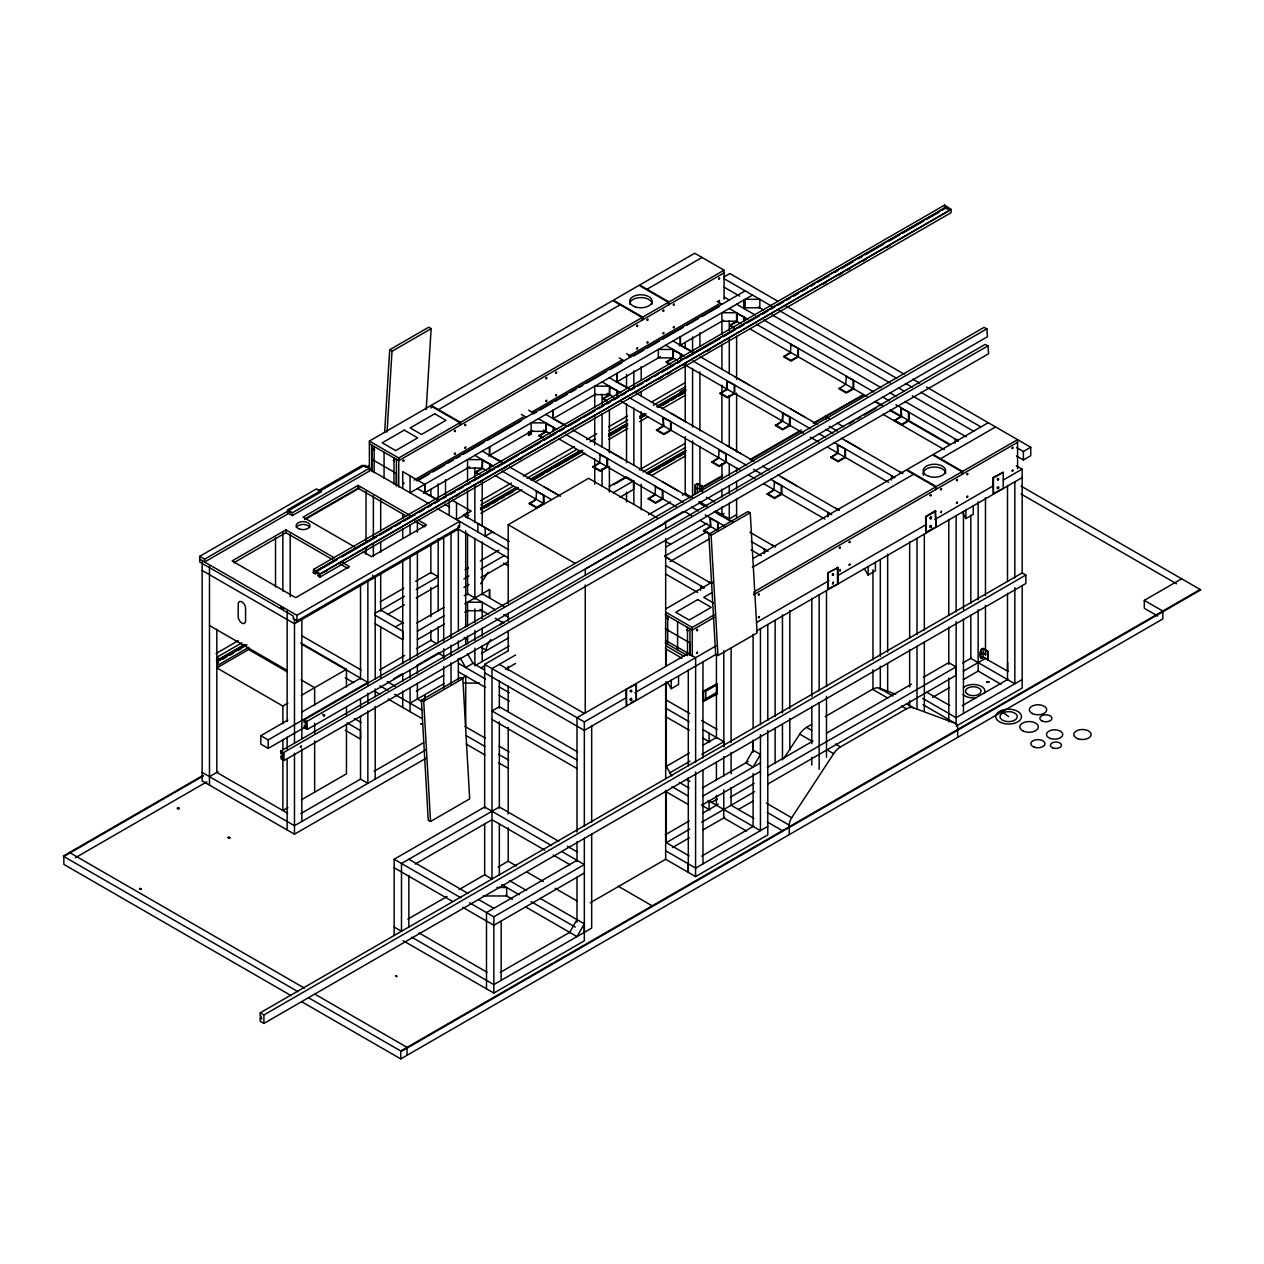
<?xml version="1.0" encoding="UTF-8"?>
<svg xmlns="http://www.w3.org/2000/svg" width="1264" height="1264" viewBox="0 0 1264 1264"><rect width="100%" height="100%" fill="white"/><g stroke="black" fill="none" stroke-linecap="round" stroke-linejoin="round"><path stroke-width="1.5" d="M202.145 561.99L202.145 780.883L294.48 834.193L425.936 758.305M369.388 470.097L369.388 441.073L430.55 405.76L459.891 422.713L459.891 425.383M371.711 471.425L371.711 445.07M374.144 446.492L374.144 472.815M384.066 478.345L384.066 452.212M393.989 457.947L393.989 484.27M394.163 935.518L394.163 859.251L484.665 807.001L551.499 845.6M396.438 485.834L396.438 473.479L371.711 459.195M459.891 422.713L398.745 458.01L398.745 487.051M402.726 691.124L402.726 707.445M402.726 681.328L402.726 673.491M402.726 663.679L402.726 559.762M402.726 538.195L402.726 528.399M402.726 518.588L402.726 514.669M410.057 475.849L410.057 492.786L752.507 295.081M424.736 699.814L424.736 694.742L424.736 698.123M424.736 484.317L424.736 492.786L424.736 484.317L402.726 471.598L402.726 488.552M431.15 408.082L431.15 405.412L612.771 300.548L642.128 317.501L642.128 320.171M449.194 515.38L449.194 500.323M456.525 502.677L456.525 519.615L471.203 511.146L452.133 500.133M460.507 425.02L460.507 422.35L642.128 317.501M467.538 626.265L467.538 602.233L482.216 602.233L482.216 618.412M477.871 531.939L477.871 523.47M478.424 474.363L475.485 471.962L482.216 468.075L482.216 459.606L467.538 459.606L467.538 468.075L482.216 468.075L486.624 470.619M485.202 527.704L485.202 536.173L492.549 531.939M489.547 589.53L489.547 597.998L489.547 589.53L464.789 603.829M403.2 940.732L493.829 993.062L493.829 916.811L469.497 902.749M553.142 418.653L553.142 410.168L553.142 418.653L595.755 394.052M584.331 838.222L584.331 940.811L493.829 993.062M642.728 319.824L642.728 317.138L668.419 302.317L668.419 304.987M667.676 615.947L667.676 644.198M669.035 304.624L669.035 301.954L724.067 270.18L724.067 299.22M669.209 364.206L666.286 361.804L673.001 357.917L673.001 349.449L658.323 349.449L658.323 357.917L673.001 357.917L677.409 360.461M687.505 627.402L687.505 655.653L665.227 642.791M689.954 655.289L689.954 642.934L665.227 628.666M714.35 614.731L692.261 627.481L692.261 656.506M709.088 809.481L709.088 801.013M709.088 741.699L709.088 733.215M734.273 328.34L729.881 325.085L736.596 321.214L736.596 312.729L721.918 312.729L721.918 321.214L736.596 321.214L741.004 323.742M752.807 751.748L753.107 743.106L753.107 751.574M754.023 594.491L754.023 591.821L935.644 486.956L935.644 489.626M936.261 489.279L936.261 486.608L961.936 471.772L961.936 474.458M956.137 724.462L956.137 621.619M962.552 474.095L962.552 471.425L1017.583 439.651L1017.583 468.691M384.635 432.493L389.691 349.765L428.828 327.171L431.135 328.687L426.205 409.441M387.068 432.035L391.998 351.281L431.135 328.687M313.314 572.671L313.551 569.432L944.635 205.084L951.207 209.492L950.97 212.747L319.903 577.095L317.659 575.578L949.833 210.093L945.788 207.375L314.72 571.723L315.558 574.172L313.314 572.671L944.398 208.323L944.635 205.084M319.903 577.095L320.14 573.84L951.207 209.492M942.296 210.298L945.788 207.375M699.308 488.536L700.43 490.163M629.662 304.087L630.041 302.396A11.25 6.494 0 0 1 642.365 297.64A11.25 6.494 0 0 1 652.145 304.087M923.226 473.352L923.573 471.867A11.25 6.494 0 0 1 935.897 467.111A11.25 6.494 0 0 1 945.662 473.542M630.072 699.529L631.005 698.36M998.449 487.288L997.328 488.473L997.17 487.177M577 919.623L569.669 932.342L577 936.577L584.331 923.858L540.139 898.356M480.589 583.81L488.125 572.308M490.811 639.505L488.662 642.791A9.464 5.467 -60 0 0 486.213 650.186L481.126 647.247M500.497 624.732L502.645 621.446M783.601 758.763L799.749 734.131A15.215 8.785 -60 0 1 806.59 727.353L811.662 724.43M789.226 834.635L789.226 825.123A9.464 5.467 -60 0 1 791.675 817.745L833.655 753.692A15.215 8.785 -60 0 1 840.481 746.929L906.43 708.851A15.215 8.785 -60 0 1 913.272 707.729L955.236 723.308A9.464 5.467 -60 0 1 957.685 727.874L957.685 737.386M759.222 617.527C760.47 614.841 756.836 618.096 759.079 617.669M840.26 570.743L840.26 569.511L839.944 571.012M323.189 715.487L322.92 714.144M832.297 573.903L833.213 573.998L832.297 575.136M930.604 517.292L930.32 518.619L931.047 517.339M997.565 478.424L997.407 479.814L998.244 478.361M700.288 490.29L700.588 488.868L699.197 488.425M985.225 653.077C983.329 655.969 987.784 655.226 985.098 653.283M403.801 483.875L403.801 482.5M941.159 512.584L941.459 511.083L941.001 512.647M438.497 409.647L620.103 304.782M647.01 289.251L702.057 257.477L724.067 270.18M199.696 556.334L316.49 488.899L321.388 491.728L204.594 559.162L199.696 556.334L199.696 561.99L293.264 616.01L293.264 618.823L296.929 620.94L459.59 527.041L459.59 521.384L296.929 615.299L199.696 559.162M318.307 490.685L362.357 465.247L365.77 467.222M366.023 467.364L369.451 465.389M290.925 512.141L204.594 561.99L204.594 559.162M369.704 468.075L364.806 465.247L287.449 509.913L292.347 512.742L369.704 468.075L369.704 470.903L292.347 515.554L287.449 512.742M724.067 272.85L398.745 460.681L369.388 443.727M409.868 515.27L358.075 485.376L303.044 517.15L354.821 547.043M334.454 557.882L285.917 529.853L232.102 560.932L295.697 597.651L349.512 566.572L342.828 562.717M304.703 519.014L358.075 488.204L406.518 516.17M724.003 276.927L729.881 273.545L777.739 301.18M305.082 519.504L359.703 487.967M233.793 562.78L285.917 532.681L332.78 559.731M414.071 480.083L523.075 417.136M531.591 412.222L621.872 360.114M628.682 356.179L718.963 304.055M416.346 480.683L745.16 290.846M417.483 480.778L429.397 473.905M432.809 471.93L444.738 465.041M448.135 463.082L453.255 460.128M456.652 458.168L460.064 456.193M463.461 454.234L483.907 442.432M487.319 440.457L521.384 420.801M533.297 413.913L536.71 411.953M540.107 409.978L552.036 403.09M555.449 401.13L567.362 394.242M570.775 392.282L575.878 389.328M579.291 387.369L582.688 385.394M586.101 383.434L606.546 371.632M609.943 369.657L621.872 362.784M633.801 355.895L644.008 349.986M647.421 348.027L659.35 341.138M662.747 339.179L683.192 327.376M686.589 325.401L698.518 318.528M701.931 316.553L718.963 306.725M423.693 493.387L469.687 466.843M488.425 456.02L532.729 430.439M616.2 382.249L660.503 356.669M679.242 345.846L723.545 320.282M425.352 493.15L437.091 499.217M482.216 468.075L482.832 459.954M490.163 455.719L501.903 461.787M545.811 423.598L546.427 431.703L539.08 435.954L545.811 431.356L545.811 423.598L553.758 427.469L553.758 430.866M553.758 419L565.498 425.067M605.614 400.925L602.675 398.523L609.406 394.637L610.022 386.515M617.353 382.281L629.093 388.364M673.001 357.917L673.617 349.796M680.948 345.562L692.688 351.645M736.596 321.214L737.212 313.093L737.212 321.562L729.881 325.796M528.526 431.956L528.526 435.337L530.659 434.105L530.659 430.708M528.526 435.337L531.275 434.105L531.275 430.708M475.485 472.673L482.832 468.423M482.216 460.301L490.163 464.188L490.163 467.585M602.675 399.234L610.022 395M609.406 386.879L617.353 390.75L617.353 395.837M666.286 362.515L673.617 358.281M673.001 350.16L680.948 354.046L680.948 359.118M736.596 313.44L744.559 317.327L744.559 320.708M318.07 570.696L336.888 559.841M342.007 556.871L376.214 537.121M379.642 535.146L391.603 528.241M395.032 526.266L400.167 523.312M403.579 521.337L415.556 514.416M418.969 512.441L424.104 509.487M427.516 507.512L430.945 505.537M434.358 503.562L439.493 500.591M442.921 498.616L446.334 496.641M449.763 494.666L454.882 491.712M458.311 489.737L463.446 486.766M466.858 484.791L470.287 482.816M473.7 480.841L494.224 468.991M497.637 467.016L518.161 455.166M521.59 453.191L540.392 442.337M543.82 440.362L555.797 433.457M559.209 431.482L564.344 428.512M567.757 426.537L579.734 419.632M583.162 417.657L595.123 410.737M598.551 408.762L603.671 405.807M607.099 403.832L610.512 401.857M613.941 399.882L619.076 396.912M622.488 394.937L625.917 392.962M631.036 390.007L634.465 388.032M637.878 386.057L643.013 383.087M646.441 381.112L649.854 379.137M654.989 376.182L658.402 374.207M661.83 372.232L673.791 365.328M677.22 363.353L680.632 361.378M685.767 358.407L719.974 338.657M723.387 336.682L735.364 329.778M738.792 327.803L743.911 324.832M747.34 322.857L759.316 315.953M762.729 313.978L767.864 311.007M771.277 309.032L774.706 307.057M778.118 305.082L783.253 302.128M786.666 300.153L790.095 298.178M793.508 296.203L798.643 293.248M802.071 291.273L807.19 288.303M810.619 286.328L814.032 284.353M817.46 282.378L829.421 275.473M834.556 272.503L837.985 270.528M841.397 268.553L853.374 261.648M858.509 258.678L861.922 256.703M865.35 254.728L884.152 243.873M889.287 240.903L899.541 234.978M902.97 233.003L923.494 221.168M926.907 219.193L938.883 212.273M323.821 572.434L327.25 570.459M339.226 563.539L342.639 561.564M455.514 496.404L458.927 494.429M479.451 482.579L482.88 480.604M503.404 468.754L506.817 466.779M518.793 459.859L522.206 457.884M635.081 392.725L638.51 390.75M659.034 378.9L662.447 376.925M667.582 373.954L671.01 371.979M682.971 365.075L686.399 363.1M706.924 351.25L710.336 349.275M823.212 284.1L826.64 282.125M838.601 275.22L842.029 273.245M847.164 270.291L850.577 268.316M862.554 261.395L865.966 259.42M886.491 247.57L889.919 245.595M216.081 653.504L238.264 640.69M480.652 500.749L511.383 483.006M523.328 476.117L574.535 446.555M586.48 439.651L596.734 433.742M608.679 426.837L627.45 415.998M651.355 402.205L685.483 382.486M241.945 642.807L218.04 656.601L218.04 660.124L217.613 658.955L216.492 659.223M463.841 514.701L467.253 512.726M480.905 504.842L513.342 486.119M526.993 478.234L576.495 449.652M590.162 441.768L595.281 438.813M608.932 430.929L627.702 420.09M653.314 405.302L685.752 386.579M680.206 391.872L685.325 388.917M243.81 644.909L216.492 660.677L217.613 662.241L217.613 661.325L244.932 645.556M480.494 508.112L516.913 487.225M531.702 478.55L580.065 450.758M608.505 434.2L626.154 424.151M639.821 416.267L644.356 413.502M658.007 405.618L685.894 389.66M218.04 660.124L245.358 644.356M465.547 517.229L468.96 515.254M480.905 508.349L516.755 487.651M530.406 479.767L581.63 450.205M608.932 434.437L627.702 423.598M639.663 416.709L644.782 413.739M656.727 406.85L685.752 390.102M480.494 509.55L518.035 487.872M531.702 479.988L582.909 450.426M608.505 435.638L627.292 424.799M640.943 416.915L646.062 413.96M658.007 407.055L685.325 391.287M217.613 661.325L247.065 644.814M480.905 509.803L518.461 488.125M532.128 480.241L581.63 451.659M608.932 435.89L627.702 425.052M639.663 418.147L644.782 415.192M658.433 407.308L685.752 391.54M222.733 659.287L226.145 657.312M229.574 655.352L232.987 653.377M238.106 650.423L241.519 648.448M485.613 507.528L489.026 505.553M492.439 503.578L497.558 500.623M500.971 498.648L504.383 496.689M507.796 494.714L512.915 491.759M533.408 479.925L543.646 474.016M547.059 472.041L550.472 470.082M555.591 467.111L581.203 452.338M610.212 435.59L620.45 429.665M623.863 427.706L627.292 425.731M640.943 417.847L644.356 415.872M663.126 405.033L668.245 402.078M671.658 400.103L675.071 398.128M678.499 396.169L685.325 392.219M248.771 647.342L218.04 665.085L218.04 661.562M480.905 513.31L521.874 489.658M535.541 481.774L585.042 453.191M608.932 439.398L627.702 428.559M639.663 421.655L648.195 416.741M661.846 408.857L685.752 395.047M458.358 529.158L294.48 623.768L202.145 570.459M479.151 524.212L493.829 532.681M536.031 491.38L543.978 495.267L543.978 503.736L536.631 507.97L529.3 503.736L536.031 499.138L536.631 491.017M543.978 486.782L558.656 495.267M599.626 454.661L607.573 458.548L607.573 467.016L600.242 471.251L592.895 467.016L599.626 462.434L600.242 454.313M607.573 450.063L622.251 458.548M663.221 417.942L663.837 426.063L656.49 430.297L663.221 425.715L663.221 417.942L671.168 421.828L671.168 430.297L663.837 434.532L656.49 430.297M671.168 413.36L685.846 421.828M726.816 381.222L727.432 389.344L720.085 393.578L726.816 388.996L726.816 381.222L734.763 385.109L734.763 393.578L727.432 397.812L720.085 393.578M734.763 376.64L749.441 385.109M790.411 344.503L798.358 348.39L798.358 356.859L791.027 361.093L783.696 356.859L790.411 352.277L791.027 344.156M529.3 503.736L535.178 500.339M592.895 467.016L600.242 462.782M785.149 356.021L791.027 352.624M529.3 503.025L536.631 507.259L543.362 503.388L543.362 495.614M592.895 466.305L600.242 470.54L606.957 466.669L606.957 458.895M656.49 429.586L663.837 433.836L670.552 429.95L670.552 422.176M720.085 392.883L727.432 397.117L734.163 393.23L734.163 385.457M783.696 356.164L791.027 360.398L797.758 356.511L797.758 348.738M508.207 603.449L508.207 524.734L588.613 478.313L657.296 517.956M380.132 601.854L403.832 588.171M415.682 581.329L430.913 572.545L438.26 576.779L416.251 589.482M374.839 613.388L404.401 596.324M387.479 614.573L404.401 604.792M416.251 597.951L438.26 585.248M465.041 569.78L468.438 567.82M480.304 560.963L498.964 550.188M609.216 486.545L626.186 476.749L632.047 480.13M613.767 484.649L625.712 477.745M639.363 469.86L685.451 443.253M643.044 471.978L685.704 447.345M647.737 472.294L685.862 450.426M463.904 578.912L468.991 575.973M480.857 569.116L504.605 555.402M613.166 492.739L633.517 480.984L633.517 489.452L619.945 497.289M646.457 473.526L685.704 450.853M647.737 473.731L685.293 452.054M648.163 473.984L685.704 452.307M656.269 469.734L659.682 467.759M663.094 465.8L675.039 458.895M678.452 456.92L685.293 452.986M651.576 475.533L685.704 455.814M395.379 626.944L402.726 622.71M463.904 587.381L468.991 584.442M480.857 577.585L508.002 561.927M416.82 623.041L443.917 607.399M464.22 595.676L467.601 593.717L474.948 597.967M654.973 486.608L662.921 490.495L662.921 498.964L655.574 503.198L648.242 498.964L654.973 494.382L655.574 486.261M662.921 482.026L677.599 490.495M718.568 449.889L725.899 454.124L725.899 461.897L718.568 457.663L719.169 449.542M726.516 445.307L741.194 453.776M782.163 413.17L790.111 417.057L790.111 425.526L782.764 429.776L775.432 425.526L782.163 420.944L782.764 412.822L782.764 421.291M790.111 408.588L804.789 417.057M845.758 376.451L853.706 380.338L853.706 388.822L846.374 393.057L839.027 388.822L845.758 384.224L846.374 376.103M287.56 672.037L248.613 649.538L216.823 667.898L282.867 706.039L287.892 703.132M301.274 695.405L346.462 669.32L346.462 687.063M417.389 631.194L444.486 615.552M725.899 454.124L726.516 462.245L719.169 466.479L711.837 462.245L718.568 457.663M648.242 498.964L655.574 494.73M711.837 462.245L719.169 458.01M775.432 425.526L781.31 422.144M417.389 639.663L444.486 624.021M464.789 612.297L468.17 610.338M648.242 498.269L655.574 502.503L662.304 498.616L662.304 490.843M711.837 461.55L719.169 465.784L725.899 461.897M775.432 424.83L782.764 429.065L789.494 425.178L789.494 417.42M839.027 388.111L846.374 392.346L853.089 388.459L853.089 380.701M305.351 726.942L268.189 748.399L260.842 744.164L260.842 735.695L287.876 720.085M301.401 712.28L360.524 678.136M697.602 483.527L697.602 492.36L695.153 493.418L695.153 484.949L697.602 483.527L702.5 486.356L702.5 491.443M695.153 484.949L697.602 483.891L702.5 486.356M379.469 670.031L404.67 655.479M416.425 648.701L431.545 639.963M648.543 514.685L670.552 501.966M682.418 495.125L685.799 493.165M202.856 775.48L63.2 856.123L298.146 991.766M702.136 487.24L722.645 475.39M750.01 459.59L801.297 429.981M813.273 423.077L863.233 394.968L813.905 423.44M203.504 775.859L63.848 856.486L63.848 864.402L291.305 995.716M702.768 487.604L721.586 476.749M750.642 459.97L800.238 431.34M260.842 735.695L268.189 739.93L367.856 682.386L301.432 644.024M695.153 493.418L697.602 492.012M303.96 720.022L983.961 327.423L986.884 328.83L987.437 336.745L307.436 729.344L304.513 727.938L304.324 725.236L306.03 727.195L305.683 722.329L304.15 722.724L303.96 720.022L306.883 721.428L986.884 328.83M209.476 776.649L217.977 771.735M75.271 857.798L206.917 781.8M393.531 678.863L401.92 674.012M417.041 665.291L438.877 652.682M664.343 522.506L682.971 511.746M281.019 756.362L282.725 758.305L282.393 753.439L280.845 753.834L280.655 751.148L985.114 344.424L988.037 345.83L988.59 353.746L284.131 760.47L281.208 759.064L281.019 756.362L284.447 754.387M848.855 423.914L853.943 420.975M857.34 419.016L860.737 417.057M864.134 415.098L876.031 408.225M280.655 751.148L283.594 752.554L988.037 345.83M710.305 518.556L710.921 526.677L703.574 530.912L710.305 526.33L710.305 518.556L718.252 522.443L718.252 529.221M718.252 513.974L732.93 521.732M773.9 481.837L781.847 485.724L781.847 494.208L774.516 498.443L767.185 494.208L773.9 489.61L774.516 481.489M781.847 477.255L796.525 485.724M837.495 445.133L838.111 453.255L830.78 457.489L837.495 452.891L837.495 445.133L845.458 449.004L845.458 457.489L838.111 461.723L830.78 457.489M845.458 440.536L860.12 449.004M901.09 408.414L901.706 416.535L894.375 420.77L901.09 416.172L901.09 408.414L909.053 412.301L909.053 420.77L901.706 425.004L894.375 420.77M416.393 691.076L443.743 675.276M481.363 653.567L508.713 637.783M666.002 546.964L707.034 523.28M720.717 515.38L724.13 513.405M767.185 494.208L774.516 489.958M410.057 703.211L444.249 683.476M509.218 645.967L474.869 665.78L474.869 648.148M664.801 556.144L707.54 531.465M728.048 519.615L736.596 514.685M421.386 700.114L460.523 677.52L462.829 678.673L469.687 798.864L430.55 821.458L428.243 820.32L421.386 700.114L423.693 701.267L462.829 678.673M708.788 534.182L747.925 511.588L750.231 512.726L757.104 632.932L717.968 655.526L715.661 654.373L708.788 534.182L711.095 535.336L750.231 512.726M484.665 808.123L484.665 664.374L508.27 650.739M461.297 678.563L465.705 676.019M767.185 493.497L774.516 497.732L781.247 493.845L781.247 486.087M830.78 456.778L838.111 461.012L844.842 457.126L844.842 449.368M894.375 420.059L901.706 424.293L908.437 420.406L908.437 412.649M481.236 667.771L484.175 666.065M669.983 561.611L709.278 538.938M515.601 654.973L491.996 668.609L491.996 879.033L484.665 874.799L459.053 889.587M505.489 669.288L515.601 663.458M287.892 807.633L282.867 810.54L282.867 753.36M301.274 799.907L346.462 773.821L346.462 724.525M300.8 813.605L360.556 779.098M374.207 771.214L423.709 742.632M700.525 590.225L701.141 585.99M708.472 581.756L712.027 583.099M764.12 553.521L764.736 549.271L764.736 552.668M772.067 545.037L775.622 546.38M827.715 516.802L828.331 512.552L828.331 515.949M835.662 508.318L839.217 509.661M891.31 480.083L891.926 475.849M899.257 471.598L902.812 472.941M954.905 443.364L955.521 439.129M666.318 608.569L712.169 582.088M753.534 558.214L906.288 470.018L935.644 486.956M988.243 422.697L933.195 454.487L962.552 471.425M425.936 749.821L294.48 825.724L202.145 772.415M752.38 567.346L913.635 474.253M940.542 458.721L995.574 426.948M711.885 592.674L703.732 597.382L713.433 602.975M714.413 617.353L692.261 630.151L665.227 614.541M753.581 594.744L1017.583 442.321M1016.556 447.535L1023.398 451.485L1030.745 447.251L1030.745 455.719L1023.398 459.954L1016.556 456.004M688.295 653.425L577 717.683L577 832.028M827.715 572.924L838.111 567.631L838.111 583.873L827.715 589.166L827.715 572.924L838.111 567.631M935.96 511.146L926.164 516.802L926.164 533.045L925.564 516.439L935.344 510.798L935.96 527.388L935.344 510.798M1003.221 472.309L993.441 477.966L993.441 494.208L992.825 477.602L1003.221 472.309L1003.221 488.552L994.452 492.913M626.533 689.796L626.533 706.039L625.917 689.433L636.313 684.14L636.313 700.382L636.313 684.14M484.665 664.374L584.331 721.918L626.486 697.586M634.923 692.719L716.151 645.825M757.183 622.125L828.979 580.666M837.526 575.736L926.433 524.418M934.981 519.472L993.109 485.913M1003.363 479.988L1022.181 469.134L1022.181 573.682M630.815 702.847L634.07 700.967M925.564 532.681L933.717 527.973M715.882 654.436L584.331 730.387L484.665 672.843M756.409 631.052L1022.181 477.602M667.534 682.355L671.216 688.706L678.547 684.472L678.547 676.003M864.402 568.689L868.084 575.057L875.415 570.807L875.415 562.338M962.252 512.204L965.917 518.556L973.248 514.322L973.248 505.853M717.083 683.935L703.179 691.44L717.083 683.935L717.083 693.81L703.179 701.33M705.17 691.566L716.419 685.056M415.161 864.086L491.996 819.72L544.705 850.135M705.17 699.134L716.419 692.64M704.87 700.351L717.083 693.81M665.717 766.727L689.401 753.044M702.958 745.239L716.498 737.418L723.83 741.652L723.83 746.74L723.766 650.66M407.814 919.165L447.093 896.476M498.158 867.009L508.27 861.163M669.667 772.92L689.97 761.197M701.82 754.355L723.83 741.652M260.242 1012.827L1022.181 572.94L1025.847 575.057L1025.847 583.526L263.907 1023.429L260.242 1021.312L260.242 1017.789L260.668 1018.974L261.79 1018.689L260.668 1015.671L260.242 1016.351L260.242 1012.827L263.907 1014.945L1025.847 575.057M825.187 716.609L872.539 689.275A15.215 8.785 -60 0 1 879.365 688.153L895.797 694.252M577 860.31L486.498 912.561L486.498 988.827M702.405 787.914L748.098 761.528M493.829 916.811L584.331 864.56L561.706 851.478M702.974 796.067L760.517 762.84M584.331 873.029L493.829 925.28L462.703 907.299M702.974 804.536L760.517 771.309M767.232 767.438L813.036 740.988M826.609 733.152L911.407 684.187M923.289 677.346L948.727 662.652L956.058 666.886L956.058 675.355L767.785 784.059M711.537 802.419L717.399 799.022M980.706 649.838L983.155 648.416L988.053 651.244L987.737 659.887L987.737 651.418L983.155 648.78C978.684 648.464 978.684 661.941 983.155 657.248L1008.309 671.547M665.275 834.761L689.212 820.952M702.895 813.052L718.284 804.173M730.244 797.268L754.181 783.443M767.785 775.59L956.058 666.886M962.757 663.015L971.305 658.086M980.706 658.307L983.155 656.901L988.053 659.713M665.78 842.946L689.717 829.137M701.678 822.232L754.687 791.627M963.263 671.2L985.478 658.37M672.448 847.575L689.322 837.827M702.831 830.037L724.778 817.366M738.287 809.56L753.47 800.791M932.532 697.412L949.612 687.553M963.279 679.669L978.652 670.789M590.272 902.78L665.67 859.251L665.67 790.395M1007.613 662.541L1007.613 671.01M1157.761 616.042L1144.299 608.284L1144.299 600.368L1181.666 578.801M500.149 972.474L570.175 932.042M701.662 856.123L753.739 826.071M962.346 705.628L1008.072 679.226M695.563 868.131L767.785 826.419M1022.181 679.558L956.137 717.683L922.704 698.392M665.464 859.141L695.563 876.6L767.785 834.904L767.785 730.355M956.137 726.152L1022.181 688.027L1022.181 585.437M1200.152 589.482L400.767 1051L400.767 1058.916L301.575 1001.641M400.767 1058.916L1162.801 618.965L1162.801 611.049M697.112 488.125C694.126 487.809 698.123 490.464 696.733 487.872M930.92 517.102L930.02 518.603L931.189 517.134M832.486 583.826C835.062 579.623 832.028 587.16 833.276 581.993M982.365 652.903L981.891 654.152L982.175 652.73M467.538 610.717L482.216 610.717M463.556 683.066L479.198 683.066M496.894 887.502L506.674 887.502L506.674 895.971L483.196 895.971M631.194 698.344L631.194 699.861L630.072 699.972M786.287 306.109L904.234 374.207M912.782 379.153L919.623 383.087M926.465 387.037L1030.745 447.251M702.057 257.477L694.71 253.242L639.679 285.016L669.035 301.954M724.24 278.775L772.114 306.409M778.956 310.344L896.903 378.442M905.451 383.387L912.292 387.337M920.84 392.267L980.659 426.805M724.24 287.244L739.63 296.124M758.432 306.978L763.567 309.949M772.114 314.878L890.061 382.976M898.609 387.906L903.744 390.876M912.292 395.806L973.833 431.34M724.367 297.198L729.265 300.026M736.596 304.261L755.319 315.068M763.819 319.966L881.182 387.732M889.698 392.646L896.492 396.58M905.008 401.478L966.233 436.838M1016.303 465.752L1022.181 469.134M717.036 301.432L721.918 304.261M729.265 308.495L747.972 319.302M756.472 324.216L873.851 391.966M882.351 396.88L889.161 400.814M895.971 404.733L958.46 440.82M954.905 439.477L957.843 441.168M749.678 328.751L867.041 396.517M875.557 401.431L882.351 405.349M890.867 410.263L950.402 444.644M874.609 401.541L881.119 405.286M889.651 410.215L899.905 416.14M906.73 420.075L949.422 444.723M1021.138 486.134L1200.8 589.861L401.415 1051.379L308.416 997.691M729.881 325.085L734.273 327.629M882.825 414.181L944.303 449.668M1021.138 494.034L1176.531 583.763M668.419 302.317L639.063 285.364L613.388 300.2L642.728 317.138M961.936 471.772L932.595 454.835L906.904 469.655L936.261 486.608M825.234 416.156L829.137 418.416M837.258 423.108L843.767 426.853M1144.299 600.368L1163.449 611.428M829.137 426.316L837.258 431.008M673.001 340.98L692.688 352.34M700.224 356.685L817.587 424.451M826.103 429.365L832.897 433.299M841.413 438.197L902.638 473.558M665.67 345.214L684.377 356.021M692.877 360.919L810.256 428.686M818.756 433.599L825.566 437.534M834.066 442.432L894.865 477.539M891.31 476.196L894.248 477.887M684.377 364.49L789.494 425.178M789.842 425.383L803.446 433.236M810.256 437.17L818.756 442.068M827.272 446.982L888.497 482.342M666.286 361.804L670.678 364.348M626.533 353.683L631.415 356.511M619.186 357.917L624.084 360.746M609.406 377.699L629.093 389.059M636.629 393.404L753.992 461.17M762.508 466.084L769.302 470.003M777.802 474.916L839.043 510.277M602.075 381.933L620.782 392.741M629.282 397.639L746.661 465.405M753.455 469.339L761.971 474.253M770.471 479.151L831.712 514.511M827.715 512.915L830.653 514.606M607.178 393.357L613.814 397.18M620.782 401.209L717.747 457.189M726.247 462.103L739.851 469.955M748.351 474.869L755.161 478.787M763.661 483.701L824.902 519.062M602.675 398.523L607.083 401.067M706.434 497.258L714.587 501.966M692.577 497.732L685.23 493.497L685.23 436.633M699.103 501.508L707.255 506.2M715.408 510.909L729.265 518.919L729.265 503.23M545.811 414.418L564.518 425.21M573.034 430.123L690.397 497.89M698.897 502.803L705.707 506.722M714.207 511.636L731.461 521.605M749.931 532.255L775.448 546.996M528.684 410.168L533.582 412.996M1000.977 684.266L978.146 671.089L978.146 609.675M538.48 418.653L557.187 429.444M565.687 434.358L683.066 502.124M691.566 507.038L698.376 510.956M705.17 514.89L725.583 526.677M751.1 541.403L768.117 551.23M764.12 549.635L767.058 551.325M827.715 589.166L828.331 573.287M521.353 414.418L526.251 417.231M543.583 430.06L550.219 433.9M558.893 438.908L676.256 506.674M684.756 511.572L691.566 515.507M700.066 520.42L717.652 530.564L717.652 522.79M751.1 549.887L761.307 555.781M539.08 435.243L543.488 437.786M703.574 530.216L710.921 534.451M539.08 435.954L542.019 437.644M703.574 530.912L709.452 534.309M431.15 405.412L460.507 422.35M665.67 541.513L670.552 544.342M926.781 692.261L949.612 705.438M664.927 555.907L669.335 559.162M923.036 704.712L955.236 723.308M482.216 451.122L500.923 461.929M509.424 466.843L560.458 496.31M664.927 556.618L711.853 583.715M879.365 688.153L892.921 695.99M906.478 703.811L913.272 707.729M474.869 455.372L493.592 466.163M502.092 471.077L551.42 499.564M665.385 565.356L704.522 587.95M700.525 586.354L703.463 588.044M872.539 689.275L887.786 698.091M901.343 705.912L906.43 708.851M495.283 475.627L543.362 503.388M665.385 573.824L697.712 592.484M475.485 471.962L479.893 474.506M369.388 441.073L398.745 458.01M666.175 612.408L692.261 627.481M508.207 524.734L575.199 563.428M417.389 488.552L436.112 499.359M444.612 504.273L449.715 507.212M463.319 515.064L509.25 541.577M368.962 469.07L428.891 503.657M437.281 508.507L508.713 549.745M665.464 640.248L695.627 657.659L695.627 762.208M666.175 645.999L684.108 656.364M806.59 727.353L811.662 730.292M835.393 743.99L840.481 746.929M457.679 528.763L508.713 558.23M665.464 648.716L681.77 658.133M503.514 563.096L508.602 566.019M799.749 734.131L811.614 740.973M826.877 749.773L833.655 753.692M418.21 520.089L426.568 524.923L371.537 556.697L363.179 551.862M414.876 520.989L424.894 526.772M702.721 692.972L702.721 700.54M482.216 593.764L504.32 606.53M665.923 699.829L689.733 713.575M701.646 720.448L716.957 729.296M474.869 597.998L495.283 609.785M503.799 614.699L508.902 617.638M665.385 707.998L689.212 721.744M702.816 729.597L716.419 737.449M479.972 609.422L488.489 614.336M495.283 618.254L503.799 623.168M665.385 716.467L689.212 730.213M702.816 738.065L709.625 742M766.253 803.067L791.675 817.745M341.154 564.566L347.837 568.437M464.172 637.467L467.569 639.426M767.201 812.404L789.226 825.123M499.343 664.374L584.331 713.449M767.201 821.916L782.448 830.717M686.494 779.493L689.891 781.452M753.929 818.424L731.098 805.247L731.098 787.598M380.701 610.006L403.532 623.184M472.499 663L484.396 669.873M679.321 782.416L689.101 788.057M436.712 643.755L430.85 640.374L430.85 630.562M708.124 800.444L760.454 830.669L760.454 734.589M374.997 615.189L402.726 631.194L402.726 639.663L374.997 623.658M458.358 663.316L485.55 679.005M499.138 686.858L509.329 692.735M671.99 786.65L688.295 796.067M438.181 653.077L444.707 656.838M701.299 804.994L709.831 809.908M746.597 831.127L723.766 817.95L723.766 789.874M458.358 671.784L485.55 687.474M499.138 695.326L509.329 701.204M665.464 791.359L688.295 804.536M577.537 751.89L499.343 706.734L491.996 710.968L577 760.043M491.996 719.453L577 768.528M280.387 607.162L283.768 609.106M387.226 681.549L395.379 686.257M421.797 701.52L417.389 698.976L417.389 683.287M465.026 726.468L485.439 738.255M499.043 746.108L509.25 752.001M689.101 855.839L666.286 842.661L666.286 791.691M302.017 635.887L361.109 669.999M379.895 685.799L388.048 690.507M394.558 694.268L421.971 710.084M466.195 735.616L484.902 746.424M498.506 754.276L508.713 760.17M665.464 850.672L695.627 868.084M300.737 642.918L346.462 669.32M374.997 691.44L379.895 694.268M388.048 698.976L421.971 718.552M466.195 744.085L484.902 754.892M498.506 762.745L508.713 768.638M345.325 677.836L353.778 682.718M209.476 625.538L287.149 670.378M301.116 679.858L314.657 687.679L314.657 705.423M354.362 718.584L361.109 722.471M558.83 841.35L499.343 807.001L401.494 863.502L401.494 931.284L394.163 927.049M567.331 846.264L577.537 852.157M347.015 722.818L360.524 730.608L360.524 739.092L345.325 730.308M618.175 886.206L652.192 905.846M553.205 855.049L570.19 864.86M516.581 866.03L508.207 861.195L508.207 827.746M526.63 871.844L543.378 881.514M555.101 888.276L576.874 900.853M509.55 880.692L526.551 890.504M501.776 884.674L519.204 894.738M531.101 901.611L575.31 927.128M505.616 895.354L512.41 899.289M526.014 907.141L570.206 932.658M408.841 859.251L468.328 893.616M478.535 899.494L493.829 908.326M394.163 859.251L460.997 897.851M394.163 867.736L452.496 901.406M287.734 813.352L216.823 772.415L216.823 629.282M419.032 932.927L487.035 972.19M411.701 937.177L493.829 984.593L591.678 928.108L591.678 833.987M69.488 852.489L304.434 988.132M314.704 994.057L407.703 1047.745M389.691 349.765L391.998 351.281M945.725 208.323L946.704 208.987M313.551 569.432L320.14 573.84M314.72 571.723L318.765 574.441M1000.788 710.763L1008.625 716.625M666.286 766.411L671.784 775.938M467.538 653.788L473.036 663.316L465.705 667.55L460.207 658.023M306.883 721.428L307.436 729.344M283.594 752.554L284.131 760.47M711.095 535.336L717.968 655.526M423.693 701.267L430.55 821.458M584.331 923.858L584.347 932.342M1023.398 451.485L1023.398 459.954M1014.834 481.837L1014.834 577.917M1014.834 587.713L1014.834 683.792L970.815 658.37L970.815 615.236M1007.503 485.455L1007.503 581.519M1007.503 593.29L1007.503 679.558M985.478 497.605L985.478 595.628M985.478 605.44L985.478 654.452M983.155 648.416L983.155 657.248M981.022 650.012L981.022 658.481M978.146 501.84L978.146 599.863M970.815 515.238L970.815 603.481M965.917 510.087L965.917 518.556M963.468 511.493L963.468 609.532M963.468 619.344L963.468 713.449M956.137 515.744L956.137 611.808M948.79 519.346L948.79 615.41M948.79 627.181L948.79 664.437M948.79 678.152L948.79 721.918M924.332 534.103L924.332 630.167M924.332 641.938L924.332 710.558M917 538.338L917 634.402M917 646.173L917 708.914M909.653 541.94L909.653 638.004M909.653 649.775L909.653 687.031M909.653 700.746L909.653 706.639M887.644 554.09L887.644 652.113M887.644 663.884L887.644 691.329M880.313 560.284L880.313 656.364M880.313 666.16L880.313 689.686M872.966 569.78L872.966 659.966M872.966 669.762L872.966 689.37M868.084 566.572L868.084 575.057M837.495 567.283L837.495 583.526M826.498 590.588L826.498 686.652M826.498 696.464L826.498 757.247M825.882 416.535L825.882 419.695M819.151 594.823L819.151 690.887M819.151 702.658L819.151 769.318M811.82 598.425L811.82 696.464M811.82 706.26L811.82 743.516M811.82 757.247L811.82 765.083M789.81 610.575L789.81 708.614M789.81 718.41L789.81 749.789M782.463 614.81L782.463 712.849M782.463 724.604L782.463 759.901M775.132 620.371L775.132 716.451M775.132 728.222L775.132 763.503M767.785 624.479L767.785 720.543M760.454 628.714L760.454 724.793M753.107 634.275L753.107 728.396M753.107 740.151L753.107 751.922M753.107 773.489L753.107 826.419M743.943 317.675L743.943 321.562M736.596 336.256L736.596 379.39M736.596 393.12L736.596 451.943M736.596 467.633L736.596 471.551M736.596 481.347L736.596 489.2M736.596 498.996L736.596 518.066M731.098 648.385L731.098 742.505M731.098 752.301L731.098 773.868M729.265 320.898L729.265 330.694M729.265 338.531L729.265 373.828M729.265 395.395L729.265 446.366M729.265 464.014L729.265 475.785M729.265 485.581L729.265 493.434M723.766 756.536L723.766 776.143M721.918 320.582L721.918 334.296M721.918 344.108L721.918 369.594M721.918 385.283L721.918 442.131M721.918 463.698L721.918 479.388M721.918 489.2L721.918 497.036M721.918 506.832L721.918 514.685M716.419 654.278L716.419 738.587M716.419 762.113L716.419 779.746M716.419 795.435L716.419 805.247M705.786 691.914L705.786 699.482M703.621 691.692L703.621 701.583M702.974 661.894L702.974 757.973M702.974 769.744L702.974 863.849M702.184 486.529L702.184 491.617M699.908 332.716L699.908 346.447M699.908 371.932L699.908 430.755M699.908 446.445L699.908 489.579M695.453 485.123L695.453 493.592M695.627 772.02L695.563 876.6M692.577 336.967L692.577 352.64M692.577 368.33L692.577 427.153M692.577 440.883L692.577 495.772M689.954 628.808L689.954 655.179M688.295 669.746L688.295 765.81M688.295 777.581L688.295 872.318L688.216 863.897M685.23 342.528L685.23 348.406M685.23 364.095L685.23 420.959M680.348 354.394L680.348 358.281M677.599 621.683L677.599 649.917M671.216 680.237L671.216 688.706M666.286 648.558L666.286 666.207M666.286 681.896L666.286 768.164M665.67 528.7L665.67 522.79L585.248 569.227L585.248 575.12M665.67 538.543L665.67 666.428M665.67 682.181L665.67 778.592M641.211 366.623L641.211 380.338M641.211 392.109L641.211 396.027M641.211 411.716L641.211 470.524M641.211 484.254L641.211 509.74M633.864 370.858L633.864 386.531M633.864 408.098L633.864 464.962M633.864 480.652L633.864 504.178M626.533 374.46L626.533 388.19M626.533 403.864L626.533 462.687M626.533 492.107L626.533 501.903M616.753 391.113L616.753 395M609.406 409.694L609.406 452.828M609.406 466.558L609.406 492.044M602.075 394.321L602.075 404.132M602.075 413.928L602.075 447.266M602.075 468.833L602.075 486.482M594.728 394.005L594.728 407.735M594.728 415.572L594.728 444.991M594.728 458.706L594.728 484.207M591.678 726.152L591.678 822.232M585.248 584.963L585.248 712.864M584.331 721.918L584.331 826.466M577 841.84L577 861.448M577 877.121L577 922.214M553.142 427.832L553.142 431.703M528.826 432.13L528.826 435.511M508.207 613.277L508.207 621.145M508.207 630.989L508.207 650.66M508.207 666.412L508.207 670.347M508.207 686.083L508.207 711.664M508.207 727.4L508.207 813.984M501.176 921.045L501.176 980.358M499.343 680.696L499.343 708.14M499.343 721.855L499.343 808.123M499.343 823.812L499.343 874.799M489.547 464.552L489.547 470.366M484.665 823.812L484.665 874.799M482.216 483.132L482.216 526.266M482.216 541.956L482.216 594.886M482.216 628.224L482.216 636.061M482.216 645.872L482.216 661.546M474.869 467.759L474.869 477.571M474.869 485.408L474.869 522.664M474.869 538.338L474.869 599.12M474.869 608.932L474.869 622.646M474.869 630.499L474.869 640.295M467.538 467.443L467.538 481.173M467.538 490.969L467.538 518.43M467.538 534.103L467.538 594.886M467.538 636.061L467.538 643.897M465.705 530.801L465.705 626.865M465.705 638.636L465.705 644.514M465.705 675.892L465.705 726.863M458.358 525.761L458.358 631.115M458.358 640.911L458.358 648.748M458.358 658.56L458.358 680.127M451.027 533.392L451.027 637.309M451.027 645.146L451.027 654.957M451.027 662.794L451.027 684.361M445.528 479.593L445.528 495.283M443.696 536.995L443.696 640.911M443.696 648.748L443.696 658.56M443.696 666.397L443.696 687.964M438.181 483.828L438.181 499.517M438.181 538.733L438.181 611.27M438.181 626.96L438.181 642.649M430.85 489.389L430.85 495.283M430.85 544.294L430.85 573.698M430.85 587.428L430.85 616.832M417.389 520.547L417.389 532.318M417.389 551.926L417.389 655.842M417.389 665.638L417.389 673.491M410.057 524.797L410.057 534.593M410.057 556.16L410.057 660.077M410.057 669.873L410.057 677.725M410.057 687.521L410.057 711.679M408.841 875.383L408.841 927.049M407.055 1047.382L407.055 1055.282M396.438 459.338L396.438 485.708M380.701 499.375L380.701 530.738M380.701 542.509L380.701 552.305M380.701 573.872L380.701 611.128M380.701 626.818L380.701 677.788M375.203 577.174L375.203 679.116M375.203 688.927L375.203 696.764M375.203 706.576L375.203 779.114M373.37 495.757L373.37 536.931M373.37 544.784L373.37 556.539M372.754 575.183L372.754 578.58M371.711 445.07L371.711 471.551M367.856 581.408L367.856 685.325M367.856 693.162L367.856 702.958M367.856 710.81L367.856 783.348L360.524 779.114L360.524 716.372M366.023 491.522L366.023 540.55M366.023 548.386L366.023 554.264M360.524 585.011L360.524 679.116M360.524 698.723L360.524 706.576M358.075 485.376L358.075 488.204M346.462 706.781L346.462 714.666M314.657 723.166L314.657 733.025M314.657 740.909L314.657 792.18M301.827 619.534L301.827 739.14M301.827 748.936L301.827 821.489M296.929 615.299L296.929 620.94M294.48 618.681L294.48 743.374M294.48 753.17L294.48 834.193M292.347 512.742L292.347 515.554M290.199 533.977L290.199 596.719M287.149 611.065L287.149 721.491M287.149 737.181L287.149 748.936M287.149 758.748L287.149 829.958M285.917 529.853L285.917 532.681M282.867 532.334L282.867 591.157M282.867 706.039L282.867 723.782M282.867 739.551L282.867 749.41M275.52 537.895L275.52 586.907M268.189 739.93L268.189 748.399M263.907 1014.945L263.907 1023.429M209.476 566.225L209.476 785.118M963.31 687.727A11.66 6.731 0 0 1 977.957 685.041A11.66 6.731 0 0 1 984.482 693.067M976.092 697.744A11.66 6.731 0 0 1 963.089 694.457M923.573 475.217A11.25 6.494 0 0 1 923.178 473.542M296.361 527.42A6.92 3.997 0 0 1 303.044 524.449A6.92 3.997 0 0 1 309.727 527.42M489.547 446.887L489.547 455.372L489.547 446.887M531.133 422.887L531.133 431.356L545.811 431.356L545.811 422.887L531.133 422.887M594.728 386.168L594.728 394.637L609.406 394.637L609.406 386.168L594.728 386.168M616.753 373.465L616.753 381.933L616.753 373.465M680.348 336.745L680.348 345.214L680.348 336.745M743.943 300.026L743.943 308.495L743.943 300.026M745.16 299.315L745.16 307.784L759.838 307.784L759.838 299.315L745.16 299.315M300.374 746.771C301.48 748.999 301.906 743.848 300.374 746.771M323.679 715.645C324.769 717.873 325.227 712.754 323.679 715.645M403.042 460.839C404.006 462.924 404.654 458.042 403.042 460.839M454.408 431.182C455.372 433.268 456.02 428.385 454.408 431.182M454.408 453.776C455.372 455.877 456.02 450.995 454.408 453.776M464.804 425.178C465.8 427.279 466.353 422.35 464.804 425.178M464.804 447.772C465.737 449.905 466.479 444.912 464.804 447.772M545.827 378.394C546.791 380.511 547.454 375.55 545.827 378.394M545.827 401.004C546.791 403.09 547.438 398.207 545.827 401.004M555.623 372.754C556.523 374.902 557.313 369.846 555.623 372.754M555.623 395.348C556.602 397.433 557.155 392.567 555.623 395.348M636.645 325.97C637.625 328.071 638.209 323.142 636.645 325.97M636.645 348.564C637.562 350.713 638.288 345.688 636.645 348.564M647.042 319.966C648.021 322.083 648.622 317.106 647.042 319.966M647.042 342.576C648.005 344.677 648.622 339.747 647.042 342.576M662.936 310.786C663.869 312.903 664.58 307.958 662.936 310.786M662.936 333.396C663.916 335.497 664.469 330.552 662.936 333.396M630.215 691.013C631.21 693.099 631.763 688.232 630.215 691.013M630.831 691.361C631.81 693.462 632.427 688.532 630.831 691.361M630.689 699.877C631.921 702.5 632.632 696.353 630.689 699.877M673.333 304.782C674.312 306.899 674.913 301.922 673.333 304.782M673.333 327.392C674.312 329.477 674.865 324.611 673.333 327.392M718.584 278.665C719.516 280.798 720.227 275.789 718.584 278.665M696.195 488.789L696.859 488.046L696.195 488.789M718.584 301.259C719.564 303.36 720.148 298.446 718.584 301.259M696.575 630.294C697.523 632.411 698.202 627.45 696.575 630.294M696.575 652.903C697.538 655.005 698.155 650.091 696.575 652.903M758.337 594.649C759.269 596.766 759.996 591.757 758.337 594.649M832.628 574.851C833.592 576.953 834.208 572.055 832.628 574.851M839.359 547.865C840.323 549.966 840.939 545.037 839.359 547.865M849.139 542.209C850.119 544.31 850.704 539.396 849.139 542.209M849.139 564.818C850.119 566.92 850.688 561.99 849.139 564.818M930.162 495.441C931.11 497.542 931.805 492.597 930.162 495.441M930.478 518.366C931.457 520.452 932.01 515.586 930.478 518.366M929.704 526.519C930.936 529.174 931.694 522.948 929.704 526.519M930.32 526.883C931.552 529.521 932.247 523.343 930.32 526.883M940.558 489.437C941.475 491.57 942.233 486.561 940.558 489.437M956.453 480.257C957.433 482.358 958.049 477.444 956.453 480.257M956.453 502.851C957.417 504.968 958.096 500.007 956.453 502.851M966.849 474.253C967.782 476.386 968.524 471.377 966.849 474.253M966.849 496.847C967.845 498.964 968.398 494.019 966.849 496.847M997.738 479.53C998.702 481.631 999.318 476.718 997.738 479.53M997.596 488.046C998.813 490.685 999.571 484.46 997.596 488.046M1012.101 448.12C1013.08 450.237 1013.649 445.276 1012.101 448.12M1012.101 470.729C1013.049 472.831 1013.744 467.901 1012.101 470.729M373.559 448.783L374.586 450.063L373.559 448.783M373.559 460.08L374.586 461.36L373.559 460.08M393.388 460.238L394.415 461.502L393.452 460.096M393.388 471.535L394.415 472.815L393.388 471.535M667.076 618.254L668.103 619.518L667.139 618.112M667.076 629.551L668.103 630.815L667.076 629.551M676.998 646.568L678.025 647.847L676.998 646.568M686.921 629.693L687.948 630.973L686.984 629.567M686.921 641.006L687.948 642.27L686.921 641.006M177.466 808.644L179.156 808.77L177.545 808.518M177.466 808.075L179.156 808.202L177.466 808.075M420.833 723.909L422.539 724.035L420.928 723.798M395.885 975.84C397.323 978.194 397.338 975.255 395.885 975.84M987.089 682.244L988.796 682.386L987.184 682.133M987.089 681.691L988.796 681.817L987.089 681.691M139.577 888.513L141.236 888.766L139.577 888.513M139.577 889.082L141.236 889.319L139.577 889.082M228.247 837.321L229.906 837.574L228.247 837.321M228.247 837.89L229.906 838.127L228.357 837.779M753.107 750.168L745.776 762.871L753.107 767.106L760.454 754.403L753.107 750.168M404.243 430.123L382.234 442.827L395.679 450.6L417.705 437.881L404.243 430.123M434.674 413.786L410.215 427.911L421.528 434.453L445.987 420.327L434.674 413.786M697.775 599.578L675.75 612.297L689.212 620.055L711.221 607.352L697.775 599.578M1004.295 712.311L1002.51 713.101A8.643 4.993 0 0 0 1005.67 721.317A8.643 4.993 0 0 0 1017.236 716.198A8.643 4.993 0 0 0 1004.295 712.311M245.564 620.94L245.564 608.237A5.182 3.002 60 0 0 241.898 601.885A5.182 3.002 60 0 0 238.217 604.002L238.217 616.706A5.182 3.002 60 0 0 241.898 623.073A5.182 3.002 60 0 0 245.564 620.94M1050.51 738.524A8.137 4.693 0 0 0 1062.755 734.495A8.137 4.693 0 0 0 1050.605 730.387A8.137 4.693 0 0 0 1050.51 738.524M1032.372 713.544A8.643 4.993 0 0 0 1046.529 710.716A8.643 4.993 0 0 0 1035.216 705.043A8.643 4.993 0 0 0 1032.372 713.544M1041.963 720.954A6.051 3.492 0 0 0 1051.838 718.916A6.051 3.492 0 0 0 1043.827 714.997A6.051 3.492 0 0 0 1041.963 720.954M1052.612 747.782A5.53 3.192 0 0 0 1061.428 745.602A5.53 3.192 0 0 0 1053.749 742.284A5.53 3.192 0 0 0 1052.612 747.782M1034.284 747.198A7.063 4.076 0 0 0 1044.949 743.753A7.063 4.076 0 0 0 1034.458 740.135A7.063 4.076 0 0 0 1034.284 747.198M1023.24 731.066A9.275 5.356 0 0 0 1038.234 727.748A9.275 5.356 0 0 0 1025.752 721.918A9.275 5.356 0 0 0 1023.24 731.066M967.813 694.363A7.742 4.471 0 0 0 980.769 692.356A7.742 4.471 0 0 0 971.289 686.889A7.742 4.471 0 0 0 967.813 694.363M1000.835 722.518A12.83 7.41 0 0 0 1021.359 717.573A12.83 7.41 0 0 0 1003.679 709.783A12.83 7.41 0 0 0 1000.835 722.518M1077.86 738.729A8.643 4.993 0 0 0 1091.116 734.7A8.643 4.993 0 0 0 1078.429 730.086A8.643 4.993 0 0 0 1077.86 738.729M928.803 476.338A11.25 6.494 0 0 0 945.662 470.714A11.25 6.494 0 0 0 928.803 465.105A11.25 6.494 0 0 0 928.803 476.338M635.286 306.883A11.25 6.494 0 0 0 652.145 301.259A11.25 6.494 0 0 0 635.286 295.634A11.25 6.494 0 0 0 635.286 306.883M299.584 529.079A6.92 3.997 0 0 0 309.964 525.619A6.92 3.997 0 0 0 299.584 522.158A6.92 3.997 0 0 0 299.584 529.079"/></g></svg>
